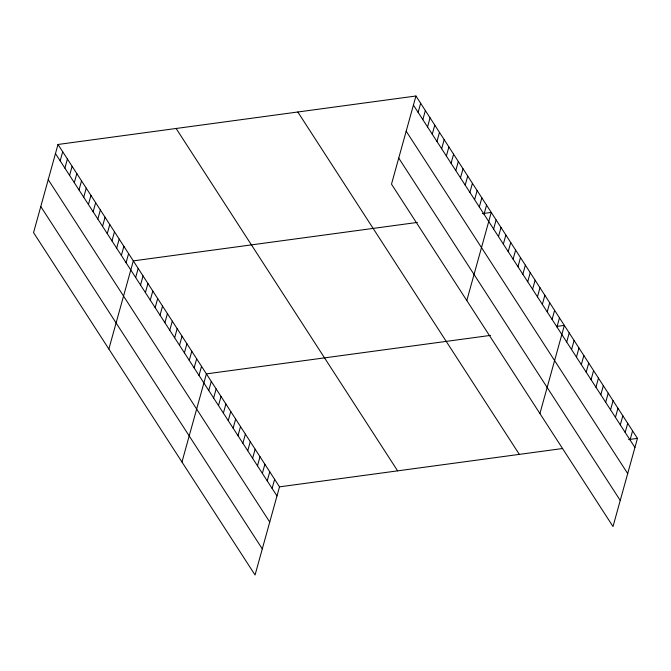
<?xml version="1.0" encoding="UTF-8"?>
<svg xmlns="http://www.w3.org/2000/svg" width="671" height="671" viewBox="0 0 671 671"><rect width="100%" height="100%" fill="white"/><g stroke="black" fill="none" stroke-linecap="round" stroke-linejoin="round"><path stroke-width="1.01" d="M57.991 144.475L33.55 232.619L255.055 574.997L279.505 486.852L57.991 144.475L415.945 96.003L637.45 438.381L613.009 526.525L391.495 184.148L415.945 96.003M60.18 160.847L62.705 151.747M64.886 168.119L67.41 159.027M69.591 175.399L72.116 166.299M74.296 182.671L76.821 173.579M79.01 189.952L81.526 180.851M83.716 197.224L86.24 188.132M88.421 204.504L90.946 195.404M93.126 211.776L95.651 202.676M97.832 219.056L100.356 209.956M102.546 226.328L105.062 217.228M107.251 233.6L109.776 224.508M111.956 240.881L114.481 231.78M116.662 248.153L119.186 239.061M121.367 255.433L123.892 246.332M126.081 262.705L128.597 253.604M108.861 349.029L133.311 260.885L417.429 222.411M135.659 277.517L138.184 268.417M140.533 285.049L143.057 275.949M145.406 292.581L147.93 283.481M150.279 300.113L152.803 291.013M155.152 307.645L157.677 298.545M160.025 315.177L162.55 306.077M164.898 322.709L167.423 313.609M169.771 330.241L172.296 321.141M174.645 337.773L177.169 328.673M179.518 345.305L182.042 336.205M184.391 352.837L186.915 343.737M189.264 360.369L191.789 351.269M194.137 367.901L196.662 358.8M199.01 375.433L201.535 366.341M181.958 462.017L206.408 373.873L490.526 335.391M208.756 390.497L211.281 381.405M213.63 398.029L216.154 388.937M218.503 405.561L221.027 396.469M223.376 413.093L225.901 404.001M228.249 420.625L230.774 411.533M233.122 428.165L235.647 419.065M237.995 435.697L240.52 426.597M242.868 443.229L245.393 434.129M247.742 450.761L250.266 441.661M252.615 458.293L255.139 449.193M257.488 465.825L260.012 456.725M262.361 473.357L264.886 464.257M267.234 480.889L269.759 471.788M272.107 488.421L274.632 479.32M418.125 112.376L420.65 103.275M422.831 119.648L425.355 110.556M427.544 126.928L430.061 117.828M432.25 134.2L434.774 125.1M436.955 141.48L439.48 132.38M441.661 148.752L444.185 139.652M446.366 156.024L448.891 146.932M451.08 163.305L453.596 154.204M455.785 170.577L458.31 161.485M460.491 177.857L463.015 168.756M465.196 185.129L467.721 176.028M469.901 192.409L472.426 183.309M474.615 199.681L477.131 190.581M479.32 206.953L481.845 197.861M484.026 214.234L486.55 205.133M466.806 300.558L491.256 212.413L482.399 213.613M493.604 229.037L496.129 219.945M498.478 236.569L501.002 227.477M503.351 244.101L505.875 235.009M508.224 251.633L510.748 242.541M513.097 259.165L515.622 250.073M517.97 266.706L520.495 257.605M522.843 274.238L525.368 265.137M527.716 281.77L530.241 272.669M532.589 289.302L535.114 280.201M537.463 296.834L539.987 287.733M542.336 304.366L544.86 295.265M547.209 311.898L549.734 302.797M552.082 319.43L554.607 310.329M556.955 326.962L559.48 317.861M539.912 413.537L564.353 325.393L556.477 326.458M566.701 342.025L569.226 332.925M571.575 349.557L574.099 340.457M576.448 357.089L578.972 347.989M581.321 364.621L583.845 355.529M586.194 372.153L588.719 363.061M591.067 379.685L593.592 370.593M595.94 387.217L598.465 378.125M600.813 394.749L603.338 385.657M605.687 402.281L608.211 393.189M610.56 409.813L613.084 400.721M615.433 417.345L617.957 408.253M620.306 424.886L622.831 415.785M625.179 432.418L627.704 423.317M630.052 439.95L632.577 430.849M279.505 486.852L562.642 448.513M628.593 439.58L637.45 438.381M413.42 105.095L634.925 447.482M406.181 131.18L627.695 473.567M398.733 158.062L620.239 500.44M297.823 111.998L519.329 454.376M176.121 128.48L397.626 470.857M55.475 153.575L276.98 495.953M48.237 179.66L269.742 522.038M40.78 206.534L262.294 548.912"/></g></svg>
